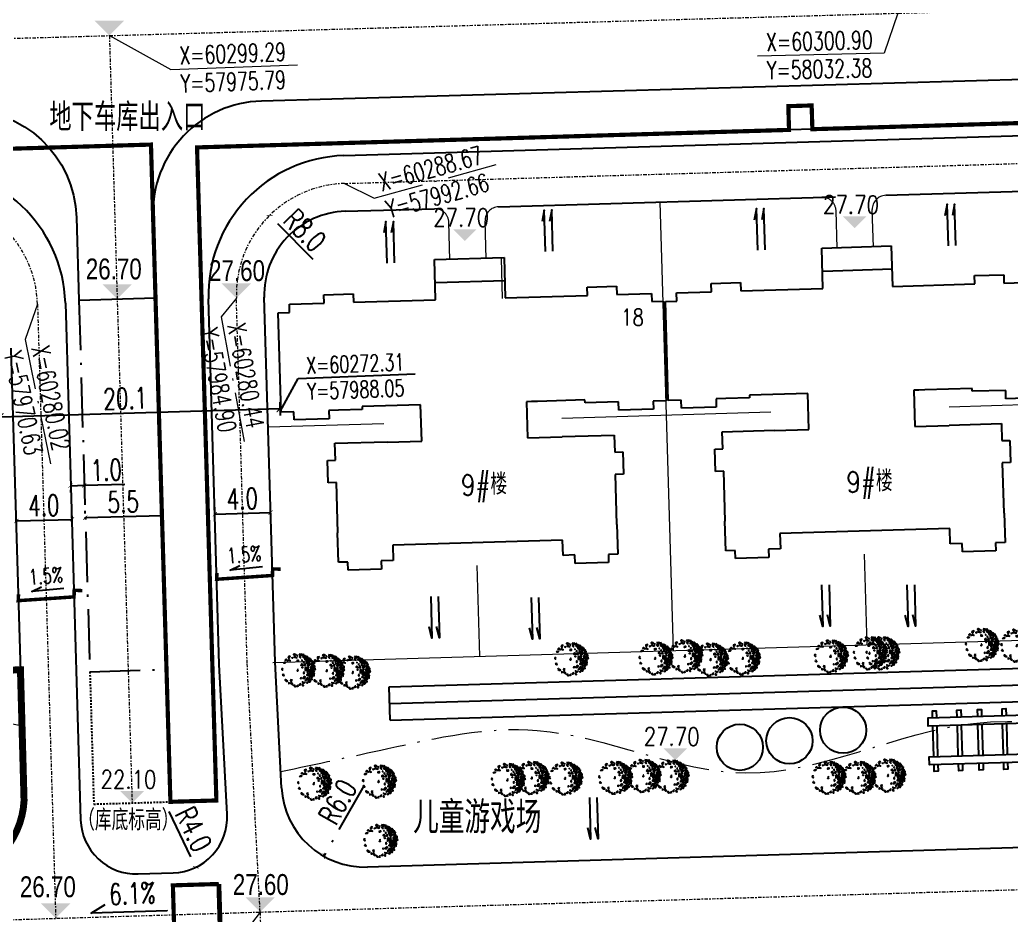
# Model space of a CAD drawing. Header units: inches. Extents: x 393 to 1582, y 246 to 1188.
# Drawn here: x 933.4 to 1004.5, y 445.4 to 509.6 of the extents above; entities that cross this region are included whole.
import ezdxf

# ---------------------------------------------------------------- set-up
doc = ezdxf.new("R2010")
doc.units = ezdxf.units.IN
doc.header["$MEASUREMENT"] = 0
for name, pattern in [('ACAD_ISO10W100', [18.5, 12, -3, 0.5, -3]), ('CENTERX2', [4, 2.5, -0.5, 0.5, -0.5]), ('DASH', [0.35, 0.25, -0.1]), ('DASHED2', [0.375, 0.25, -0.125]), ('DOTE', [2.42, 2, -0.2, 0.02, -0.2])]:
    doc.linetypes.add(name, pattern=pattern)
for name, color, linetype in [('buildcoor', 7, 'Continuous'), ('DIM', 4, 'Continuous'), ('drain', 4, 'Continuous'), ('ELEV', 1, 'Continuous'), ('FRAME', 7, 'Continuous'), ('GREEN', 64, 'Continuous'), ('parka', 30, 'DASH'), ('ROAD-TEXT', 4, 'Continuous'), ('roaddim', 2, 'Continuous'), ('roadradiu', 3, 'Continuous'), ('公共绿地', 3, 'Continuous'), ('外墙', 42, 'Continuous'), ('建筑层数', 7, 'Continuous'), ('绿化', 3, 'Continuous'), ('车库边线', 4, 'DOTE')]:
    doc.layers.add(name, color=color, linetype=linetype)
for name, color, linetype, lineweight in [('FENCE', 100, 'Continuous', 18), ('ROAD', 1, 'Continuous', 25), ('ROAD-CENTER', 7, 'CENTERX2', 18), ('ROAD-ZB', 4, 'Continuous', 15), ('walk', 2, 'Continuous', 18), ('围墙', 75, 'FENCELINE1', 15), ('建筑型号', 2, 'Continuous', 18), ('树', 84, 'Continuous', 15)]:
    doc.layers.add(name, color=color, linetype=linetype, lineweight=lineweight)
doc.styles.add('_HZTXT', font='txt.shx', dxfattribs={"width": 0.8, "bigfont": 'hztxt.shx'})
doc.styles.add('DIM_FONT', font='SIMPLEX.shx', dxfattribs={"width": 0.8})
doc.styles.add('FLS', font='', dxfattribs={"width": 0.8})
doc.styles.add('HZ', font='simplex.shx', dxfattribs={"width": 0.7, "bigfont": 'hztxt.shx'})
doc.styles.add('RO', font='romans.shx', dxfattribs={"width": 0.8})
doc.styles.get('FLS').set_extended_font_data('创艺繁隶书')
doc.linetypes.add('FENCELINE1', pattern='A,0.25,-0.1,[133,ltypeshp.shx,S=0.1,R=0,X=-0.1,Y=0],-0.1,1', length=1.45)
doc.dimstyles.new('NORMAL', dxfattribs={"dimtxt": 1.5, "dimasz": 0.3, "dimexe": 0.5, "dimexo": 0.3, "dimgap": 0.3, "dimtad": 1, "dimdec": 1, "dimzin": 1, "dimdsep": 46, "dimtxsty": 'HZ', "dimblk": 'ARCHTICK', "dimcen": 0, "dimclrt": 256, "dimadec": 0, "dimazin": 0, "dimtfac": 1, "dimtdec": 1, "dimtofl": 0, "dimtmove": 0, "dimatfit": 3, "dimldrblk": 'ARCHTICK', "dimfxl": 1, "dimtolj": 2, "dimtzin": 0, "dimarcsym": 0})

# ---------------------------------------------------------------- blocks, each defined once
blk = doc.blocks.new('_ARCHTICK')
at = {"color": 0, "linetype": 'ByBlock', "const_width": 0.15}
blk.add_lwpolyline([(-0.5, -0.5), (0.5, 0.5)], dxfattribs=at)
blk = doc.blocks.new('*D144')
at = {"layer": 'DEFPOINTS', "color": 0, "ltscale": 0.3, "transparency": 16777216}
for p in [(882.255, 640.128), (1132.977, 454.434)]:
    blk.add_point(p, dxfattribs=at)
at = {"layer": 'roadradiu', "color": 0, "lineweight": -2, "ltscale": 0.3, "transparency": 16777216}
blk.add_line((887.277, 636.409), (882.255, 640.128), dxfattribs=at)
at = {"layer": 'roadradiu', "color": 0, "lineweight": -2, "ltscale": 0.3, "transparency": 16777216, "xscale": 0.3, "yscale": 0.3, "zscale": 0.3, "rotation": 143.4749139216822}
blk.add_blockref('_ARCHTICK', (882.255, 640.128), dxfattribs=at)
at = {"layer": 'roadradiu', "ltscale": 0.3, "transparency": 16777216, "insert": (885.632, 638.934), "char_height": 1.5, "attachment_point": 5, "rotation": 323.47491, "style": 'HZ'}
blk.add_mtext('\\A2;R312.0', dxfattribs=at)
blk = doc.blocks.new('*D145')
at = {"layer": 'DEFPOINTS', "color": 0, "ltscale": 0.3, "transparency": 16777216}
for p in [(870.6, 623.26), (1132.977, 454.434)]:
    blk.add_point(p, dxfattribs=at)
at = {"layer": 'roadradiu', "color": 0, "lineweight": -2, "ltscale": 0.3, "transparency": 16777216}
blk.add_line((881.438, 616.286), (870.6, 623.26), dxfattribs=at)
at = {"layer": 'roadradiu', "color": 0, "lineweight": -2, "ltscale": 0.3, "transparency": 16777216, "xscale": 0.3, "yscale": 0.3, "zscale": 0.3, "rotation": 147.2408788936933}
blk.add_blockref('_ARCHTICK', (870.6, 623.26), dxfattribs=at)
at = {"layer": 'roadradiu', "ltscale": 0.3, "transparency": 16777216, "insert": (879.631, 618.697), "char_height": 1.5, "attachment_point": 5, "rotation": 327.24088, "style": 'HZ'}
blk.add_mtext('\\A2;R312.0', dxfattribs=at)
blk = doc.blocks.new('*D146')
at = {"layer": 'DEFPOINTS', "color": 0, "ltscale": 0.3, "transparency": 16777216}
for p in [(856.622, 599.25), (1132.977, 454.434)]:
    blk.add_point(p, dxfattribs=at)
at = {"layer": 'roadradiu', "color": 0, "lineweight": -2, "ltscale": 0.3, "transparency": 16777216}
blk.add_line((869.236, 592.64), (856.622, 599.25), dxfattribs=at)
at = {"layer": 'roadradiu', "color": 0, "lineweight": -2, "ltscale": 0.3, "transparency": 16777216, "xscale": 0.3, "yscale": 0.3, "zscale": 0.3, "rotation": 152.3444580404491}
blk.add_blockref('_ARCHTICK', (856.622, 599.25), dxfattribs=at)
at = {"layer": 'roadradiu', "ltscale": 0.3, "transparency": 16777216, "insert": (867.222, 594.881), "char_height": 1.5, "attachment_point": 5, "rotation": 332.34446, "style": 'HZ'}
blk.add_mtext('\\A2;R312.0', dxfattribs=at)
blk = doc.blocks.new('*D149')
at = {"layer": 'DEFPOINTS', "color": 0, "ltscale": 0.3, "transparency": 16777216}
for p in [(834.892, 546.571), (1132.977, 454.434)]:
    blk.add_point(p, dxfattribs=at)
at = {"layer": 'roadradiu', "color": 0, "lineweight": -2, "ltscale": 0.3, "transparency": 16777216}
blk.add_line((847.565, 542.654), (834.892, 546.571), dxfattribs=at)
at = {"layer": 'roadradiu', "color": 0, "lineweight": -2, "ltscale": 0.3, "transparency": 16777216, "xscale": 0.3, "yscale": 0.3, "zscale": 0.3, "rotation": 162.8237761284337}
blk.add_blockref('_ARCHTICK', (834.892, 546.571), dxfattribs=at)
at = {"layer": 'roadradiu', "ltscale": 0.3, "transparency": 16777216, "insert": (845.176, 544.491), "char_height": 1.5, "attachment_point": 5, "rotation": 342.82378, "style": 'HZ'}
blk.add_mtext('\\A2;R312.0', dxfattribs=at)
blk = doc.blocks.new('*D161')
at = {"layer": 'DEFPOINTS', "color": 0, "ltscale": 0.3, "transparency": 16777216}
for p in [(937.134, 473.776), (937.154, 473.114, 0.373), (933.155, 472.996, 0.373)]:
    blk.add_point(p, dxfattribs=at)
at = {"layer": 'roaddim', "color": 0, "lineweight": -2, "ltscale": 0.3, "transparency": 16777216}
for p, q in [((933.147, 473.296), (933.121, 474.158)), ((937.145, 473.414), (937.119, 474.276)), ((933.136, 473.658), (937.134, 473.776))]:
    blk.add_line(p, q, dxfattribs=at)
at = {"layer": 'roaddim', "color": 0, "lineweight": -2, "ltscale": 0.3, "transparency": 16777216, "xscale": 0.3, "yscale": 0.3, "zscale": 0.3}
for p, rotation in [((933.136, 473.658), 181.6949155496696), ((937.134, 473.776), 1.69491554966957)]:
    blk.add_blockref('_ARCHTICK', p, dxfattribs=dict(at, rotation=rotation))
at = {"layer": 'roaddim', "ltscale": 0.3, "transparency": 16777216, "insert": (935.104, 474.767), "char_height": 1.5, "attachment_point": 5, "rotation": 1.69492, "style": 'HZ'}
blk.add_mtext('\\A2;4.0', dxfattribs=at)
blk = doc.blocks.new('*D162')
at = {"layer": 'DEFPOINTS', "color": 0, "ltscale": 0.3, "transparency": 16777216}
for p in [(937.016, 476.193), (938.016, 476.222), (938.016, 476.222)]:
    blk.add_point(p, dxfattribs=at)
at = {"layer": 'roaddim', "color": 0, "lineweight": -2, "ltscale": 0.3, "transparency": 16777216}
for p, q in [((937.016, 476.193), (938.016, 476.222)), ((938.016, 476.222), (940.914, 476.308)), ((937.025, 475.893), (937.031, 475.693)), ((938.025, 475.922), (938.031, 475.723))]:
    blk.add_line(p, q, dxfattribs=at)
at = {"layer": 'roaddim', "color": 0, "lineweight": -2, "ltscale": 0.3, "transparency": 16777216, "xscale": 0.3, "yscale": 0.3, "zscale": 0.3}
for p, rotation in [((937.016, 476.193), 181.6949155496509), ((938.016, 476.222), 1.694915549650958)]:
    blk.add_blockref('_ARCHTICK', p, dxfattribs=dict(at, rotation=rotation))
at = {"layer": 'roaddim', "ltscale": 0.3, "transparency": 16777216, "insert": (939.584, 477.319), "char_height": 1.5, "attachment_point": 5, "rotation": 1.69492, "style": 'HZ'}
blk.add_mtext('\\A2;1.0', dxfattribs=at)
blk = doc.blocks.new('*D163')
at = {"layer": 'DEFPOINTS', "color": 0, "ltscale": 0.3, "transparency": 16777216}
for p in [(938.085, 473.898), (943.582, 474.061), (943.582, 474.061)]:
    blk.add_point(p, dxfattribs=at)
at = {"layer": 'roaddim', "color": 0, "lineweight": -2, "ltscale": 0.3, "transparency": 16777216}
for p, q in [((943.573, 474.361), (943.567, 474.561)), ((938.076, 474.198), (938.07, 474.398)), ((938.085, 473.898), (943.582, 474.061))]:
    blk.add_line(p, q, dxfattribs=at)
at = {"layer": 'roaddim', "color": 0, "lineweight": -2, "ltscale": 0.3, "transparency": 16777216, "xscale": 0.3, "yscale": 0.3, "zscale": 0.3}
for p, rotation in [((938.085, 473.898), 181.6949155496275), ((943.582, 474.061), 1.694915549627485)]:
    blk.add_blockref('_ARCHTICK', p, dxfattribs=dict(at, rotation=rotation))
at = {"layer": 'roaddim', "ltscale": 0.3, "transparency": 16777216, "insert": (940.802, 475.029), "char_height": 1.5, "attachment_point": 5, "rotation": 1.69492, "style": 'HZ'}
blk.add_mtext('\\A2;5.5', dxfattribs=at)
blk = doc.blocks.new('*D164')
at = {"layer": 'DEFPOINTS', "color": 0, "ltscale": 0.3, "transparency": 16777216}
for p in [(947.381, 474.143, -0.001), (951.38, 474.261, -0.001), (951.38, 474.261)]:
    blk.add_point(p, dxfattribs=at)
at = {"layer": 'roaddim', "color": 0, "lineweight": -2, "ltscale": 0.3, "transparency": 16777216}
for p, q in [((947.372, 474.443), (947.367, 474.643)), ((951.371, 474.561), (951.365, 474.761)), ((947.381, 474.143), (951.38, 474.261))]:
    blk.add_line(p, q, dxfattribs=at)
at = {"layer": 'roaddim', "color": 0, "lineweight": -2, "ltscale": 0.3, "transparency": 16777216, "xscale": 0.3, "yscale": 0.3, "zscale": 0.3}
for p, rotation in [((947.381, 474.143), 181.6949155496634), ((951.38, 474.261), 1.694915549663401)]:
    blk.add_blockref('_ARCHTICK', p, dxfattribs=dict(at, rotation=rotation))
at = {"layer": 'roaddim', "ltscale": 0.3, "transparency": 16777216, "insert": (949.349, 475.252), "char_height": 1.5, "attachment_point": 5, "rotation": 1.69492, "style": 'HZ'}
blk.add_mtext('\\A2;4.0', dxfattribs=at)
blk = doc.blocks.new('psss')
at = {"layer": 'drain', "ltscale": 3}
for points in [[(-2.979, 0.527), (0.007, 0.531), (-0.808, 0.714)], [(-2.967, -0.004), (0, 0), (-0.815, 0.183)]]:
    blk.add_lwpolyline(points, dxfattribs=at)
blk = doc.blocks.new('GPPMTR01')
at = {"color": 0, "linetype": 'ByBlock'}
for points in [[(-0.412, 0.305), (-0.364, 0.304), (-0.367, 0.328), (-0.343, 0.337), (-0.374, 0.364), (-0.382, 0.335)], [(-0.354, 0.404), (-0.335, 0.371), (-0.312, 0.378), (-0.293, 0.408)], [(-0.304, 0.31), (-0.343, 0.272), (-0.298, 0.279)], [(-0.298, 0.355), (-0.259, 0.362), (-0.24, 0.402), (-0.263, 0.4), (-0.275, 0.378)], [(-0.263, 0.454), (-0.27, 0.431), (-0.248, 0.431), (-0.243, 0.447)], [(-0.215, 0.443), (-0.218, 0.456), (-0.242, 0.475), (-0.199, 0.486), (-0.199, 0.449)], [(-0.166, 0.433), (-0.207, 0.386), (-0.18, 0.371), (-0.137, 0.387), (-0.147, 0.409), (-0.165, 0.407)], [(-0.173, 0.469), (-0.151, 0.518), (-0.12, 0.516), (-0.128, 0.487), (-0.144, 0.498), (-0.151, 0.48), (-0.145, 0.47)], [(-0.123, 0.314), (-0.144, 0.295), (-0.135, 0.287), (-0.115, 0.295)], [(-0.127, 0.461), (-0.133, 0.429), (-0.111, 0.428), (-0.096, 0.459)], [(-0.106, 0.53), (-0.073, 0.496), (-0.058, 0.515), (-0.035, 0.504), (-0.038, 0.545), (-0.064, 0.53)], [(-0.079, 0.401), (-0.097, 0.371), (-0.064, 0.359), (-0.049, 0.371)], [(-0.032, 0.317), (-0.058, 0.295), (-0.043, 0.264), (-0.023, 0.291)], [(-0.038, 0.477), (-0.055, 0.454), (-0.043, 0.424), (-0.032, 0.439)], [(0.007, 0.443), (-0.026, 0.412), (-0.02, 0.382), (0.016, 0.352), (0.045, 0.367), (0.01, 0.386), (0.034, 0.42)], [(0.005, 0.559), (-0.005, 0.523), (0.016, 0.511), (0.051, 0.519)], [(0.01, 0.485), (0.042, 0.462), (0.084, 0.477), (0.066, 0.492), (0.042, 0.485)], [(0.084, 0.371), (0.072, 0.344), (0.081, 0.321), (0.084, 0.344)], [(0.105, 0.53), (0.084, 0.519), (0.099, 0.504), (0.114, 0.511)], [(0.158, 0.447), (0.096, 0.443), (0.105, 0.412), (0.146, 0.393), (0.155, 0.416), (0.14, 0.428)], [(0.128, 0.336), (0.137, 0.287), (0.114, 0.272), (0.146, 0.26), (0.158, 0.302)], [(0.131, 0.488), (0.137, 0.5), (0.134, 0.53), (0.173, 0.507), (0.146, 0.481)], [(0.179, 0.477), (0.229, 0.496), (0.25, 0.473), (0.223, 0.458), (0.22, 0.477), (0.202, 0.469), (0.199, 0.458)], [(0.205, 0.439), (0.179, 0.42), (0.194, 0.405), (0.226, 0.416)], [(0.199, 0.291), (0.179, 0.352), (0.211, 0.31)], [(0.214, 0.359), (0.274, 0.374), (0.291, 0.409), (0.282, 0.336), (0.247, 0.333)], [(0.268, 0.45), (0.253, 0.435), (0.241, 0.409), (0.274, 0.428)], [(0.25, 0.325), (0.241, 0.298), (0.312, 0.302), (0.282, 0.329)], [(0.315, 0.416), (0.306, 0.401), (0.318, 0.39), (0.348, 0.393)], [(0.321, 0.363), (0.306, 0.34), (0.327, 0.325), (0.356, 0.325), (0.327, 0.336)], [(0.351, 0.382), (0.348, 0.371), (0.368, 0.355), (0.392, 0.359)], [(-0.482, 0.014), (-0.506, 0.025), (-0.514, -0.024), (-0.506, -0.036), (-0.464, -0.036), (-0.47, -0.024), (-0.494, -0.017)], [(-0.482, 0.196), (-0.461, 0.207), (-0.432, 0.177), (-0.452, 0.154), (-0.494, 0.15), (-0.5, 0.177)], [(-0.446, 0.071), (-0.432, 0.055), (-0.414, 0.067)], [(-0.417, 0.109), (-0.411, 0.15), (-0.357, 0.188), (-0.369, 0.162)], [(-0.393, 0.241), (-0.408, 0.23), (-0.396, 0.226)], [(-0.283, 0.139), (-0.269, 0.181), (-0.239, 0.166), (-0.248, 0.139), (-0.263, 0.15)], [(-0.215, 0.295), (-0.215, 0.276), (-0.206, 0.283)], [(-0.064, 0.207), (-0.085, 0.184), (-0.115, 0.203), (-0.115, 0.219), (-0.085, 0.207), (-0.052, 0.226)], [(-0.02, 0.033), (-0.035, 0.025), (-0.026, 0.017), (-0.014, 0.021)], [(-0.02, 0.188), (-0.008, 0.192), (0.001, 0.177), (-0.02, 0.169)], [(0.045, 0.295), (0.042, 0.249), (0.105, 0.211), (0.119, 0.219), (0.069, 0.245), (0.096, 0.283)], [(0.152, 0.162), (0.137, 0.139), (0.158, 0.12), (0.176, 0.128), (0.161, 0.143)], [(0.179, 0.272), (0.167, 0.245), (0.185, 0.238), (0.199, 0.253)], [(0.253, 0.268), (0.241, 0.226), (0.259, 0.177), (0.274, 0.203), (0.253, 0.219)], [(0.25, 0.086), (0.271, 0.063), (0.274, 0.021), (0.303, 0.052), (0.285, 0.109)], [(0.303, 0.268), (0.309, 0.219), (0.336, 0.215), (0.351, 0.234)], [(0.348, 0.173), (0.377, 0.128), (0.356, 0.097), (0.354, 0.128)], [(0.386, 0.257), (0.368, 0.272), (0.365, 0.287), (0.377, 0.298), (0.401, 0.283)], [(0.401, 0.207), (0.383, 0.219), (0.365, 0.211), (0.368, 0.196), (0.392, 0.192)], [(0.401, 0.078), (0.398, 0.063), (0.374, 0.067), (0.377, 0.09)], [(0.428, 0.025), (0.431, -0.021), (0.377, -0.043), (0.41, -0.013)], [(0.431, 0.26), (0.419, 0.245), (0.436, 0.23), (0.466, 0.249)], [(0.422, 0.166), (0.419, 0.135), (0.439, 0.12), (0.451, 0.139)], [(0.442, 0.203), (0.451, 0.169), (0.487, 0.139), (0.472, 0.181)], [(0.451, 0.074), (0.469, 0.052), (0.484, 0.063), (0.472, 0.093)], [(-0.467, -0.131), (-0.464, -0.157), (-0.482, -0.154), (-0.485, -0.127)], [(-0.437, -0.131), (-0.429, -0.066), (-0.381, -0.04), (-0.408, -0.078)], [(-0.42, -0.26), (-0.432, -0.218), (-0.411, -0.188), (-0.402, -0.214), (-0.411, -0.229)], [(0.17, -0.286), (0.137, -0.317), (0.149, -0.336), (0.176, -0.321)], [(0.256, -0.013), (0.241, -0.028), (0.253, -0.04)], [(0.327, -0.305), (0.333, -0.328), (0.389, -0.313)], [(0.407, -0.119), (0.389, -0.138), (0.398, -0.176), (0.419, -0.154)], [(0.416, -0.218), (0.389, -0.233), (0.392, -0.271), (0.407, -0.248)], [(0.436, -0.066), (0.442, -0.097), (0.466, -0.097), (0.481, -0.074), (0.46, -0.078)], [(-0.266, -0.366), (-0.304, -0.374), (-0.283, -0.4), (-0.251, -0.393)], [(-0.115, -0.473), (-0.138, -0.438), (-0.106, -0.438), (-0.085, -0.446)], [(0.072, -0.48), (0.042, -0.461), (0.06, -0.45), (0.066, -0.454), (0.096, -0.454), (0.096, -0.438), (0.125, -0.442), (0.114, -0.461)], [(0.188, -0.431), (0.211, -0.423), (0.188, -0.408)], [(0.205, -0.332), (0.199, -0.343), (0.235, -0.378), (0.294, -0.359), (0.274, -0.34), (0.235, -0.351)]]:
    blk.add_lwpolyline(points, close=True, dxfattribs=at)
blk.add_circle((0, 0), 0.01, dxfattribs=at)
blk = doc.blocks.new('A$C4417064F')
at = {"layer": 'GREEN', "xscale": 4.647578996463836, "yscale": 4.647578996463836, "zscale": 4.647578996463836, "rotation": 300.5404110418328}
blk.add_blockref('GPPMTR01', (0.8, 3.07), dxfattribs=at)
blk = doc.blocks.new('A$C669619B1')
at = {"layer": '绿化'}
for points in [[(0.65, 7.71), (0.65, 8.7), (1.2, 8.7), (1.2, 7.71)], [(4.17, 7.71), (4.17, 8.7), (4.73, 8.7), (4.73, 7.71)], [(7.13, 7.71), (7.13, 8.7), (7.69, 8.7), (7.69, 7.71)], [(10.66, 7.71), (10.66, 8.7), (11.21, 8.7), (11.21, 7.71)], [(13.62, 7.71), (13.62, 8.7), (14.18, 8.7), (14.18, 7.71)], [(17.14, 7.71), (17.14, 8.7), (17.7, 8.7), (17.7, 7.71)], [(20.66, 7.71), (20.66, 8.7), (21.22, 8.7), (21.22, 7.71)], [(0.65, 2.13), (0.65, 6.53)], [(1.2, 6.53), (1.2, 2.13)], [(4.17, 2.13), (4.17, 6.53)], [(4.73, 6.53), (4.73, 2.13)], [(7.13, 2.13), (7.13, 6.53)], [(7.69, 6.53), (7.69, 2.13)], [(10.66, 2.13), (10.66, 6.53)], [(11.21, 6.53), (11.21, 2.13)], [(13.62, 2.13), (13.62, 6.53)], [(14.18, 6.53), (14.18, 2.13)], [(17.14, 2.13), (17.14, 6.53)], [(17.7, 6.53), (17.7, 2.13)], [(20.66, 2.13), (20.66, 6.53)], [(21.22, 6.53), (21.22, 2.13)], [(1.2, 0.95), (1.2, 0), (0.65, 0), (0.65, 0.95)], [(4.73, 0.95), (4.73, 0), (4.17, 0), (4.17, 0.95)], [(7.69, 0.95), (7.69, 0), (7.13, 0), (7.13, 0.95)], [(11.21, 0.95), (11.21, 0), (10.66, 0), (10.66, 0.95)], [(14.18, 0.95), (14.18, 0), (13.62, 0), (13.62, 0.95)], [(17.7, 0.95), (17.7, 0), (17.14, 0), (17.14, 0.95)], [(21.22, 0.95), (21.22, 0), (20.66, 0), (20.66, 0.95)]]:
    blk.add_lwpolyline(points, dxfattribs=at)
for points in [[(22.07, 6.53), (0, 6.53), (0, 7.71), (22.07, 7.71)], [(22.07, 0.95), (0, 0.95), (0, 2.13), (22.07, 2.13)]]:
    blk.add_lwpolyline(points, close=True, dxfattribs=at)
blk = doc.blocks.new('*D372')
at = {"layer": 'DEFPOINTS', "color": 0, "linetype": 'ACAD_ISO10W100', "ltscale": 0.3, "transparency": 16777216}
for p in [(951.315, 495.598), (956.92, 489.89)]:
    blk.add_point(p, dxfattribs=at)
at = {"layer": 'roadradiu', "color": 0, "linetype": 'ACAD_ISO10W100', "lineweight": -2, "ltscale": 0.3, "transparency": 16777216}
blk.add_line((954.433, 492.423), (951.315, 495.598), dxfattribs=at)
at = {"layer": 'roadradiu', "color": 0, "linetype": 'ACAD_ISO10W100', "lineweight": -2, "ltscale": 0.3, "transparency": 16777216, "xscale": 0.3, "yscale": 0.3, "zscale": 0.3, "rotation": 134.4774783402056}
blk.add_blockref('_ARCHTICK', (951.315, 495.598), dxfattribs=at)
at = {"layer": 'roadradiu', "linetype": 'ACAD_ISO10W100', "ltscale": 0.3, "transparency": 16777216, "insert": (953.833, 494.532), "char_height": 1.5, "attachment_point": 5, "rotation": 314.47748, "style": 'HZ'}
blk.add_mtext('\\A2;R8.0', dxfattribs=at)
blk = doc.blocks.new('*D374')
at = {"layer": 'DEFPOINTS', "color": 0, "linetype": 'ACAD_ISO10W100', "ltscale": 0.3, "transparency": 16777216}
for p in [(944.265, 452.393), (946.013, 448.795)]:
    blk.add_point(p, dxfattribs=at)
at = {"layer": 'roadradiu', "color": 0, "linetype": 'ACAD_ISO10W100', "lineweight": -2, "ltscale": 0.3, "transparency": 16777216}
blk.add_line((944.069, 452.798), (946.013, 448.795), dxfattribs=at)
at = {"layer": 'roadradiu', "color": 0, "linetype": 'ACAD_ISO10W100', "lineweight": -2, "ltscale": 0.3, "transparency": 16777216, "xscale": 0.3, "yscale": 0.3, "zscale": 0.3, "rotation": 295.8993679516091}
blk.add_blockref('_ARCHTICK', (946.013, 448.795), dxfattribs=at)
at = {"layer": 'roadradiu', "linetype": 'ACAD_ISO10W100', "ltscale": 0.3, "transparency": 16777216, "insert": (945.854, 451.525), "char_height": 1.5, "attachment_point": 5, "rotation": 295.89937, "style": 'HZ'}
blk.add_mtext('\\A2;R4.0', dxfattribs=at)
blk = doc.blocks.new('*D376')
at = {"layer": 'DEFPOINTS', "color": 0, "linetype": 'ACAD_ISO10W100', "ltscale": 0.3, "transparency": 16777216}
for p in [(958.158, 454.812), (955.195, 449.595)]:
    blk.add_point(p, dxfattribs=at)
at = {"layer": 'roadradiu', "color": 0, "linetype": 'ACAD_ISO10W100', "lineweight": -2, "ltscale": 0.3, "transparency": 16777216}
blk.add_line((958.065, 454.648), (955.195, 449.595), dxfattribs=at)
at = {"layer": 'roadradiu', "color": 0, "linetype": 'ACAD_ISO10W100', "lineweight": -2, "ltscale": 0.3, "transparency": 16777216, "xscale": 0.3, "yscale": 0.3, "zscale": 0.3, "rotation": 240.4064407892487}
blk.add_blockref('_ARCHTICK', (955.195, 449.595), dxfattribs=at)
at = {"layer": 'roadradiu', "linetype": 'ACAD_ISO10W100', "ltscale": 0.3, "transparency": 16777216, "insert": (956.202, 453.493), "char_height": 1.5, "attachment_point": 5, "rotation": 60.40644, "style": 'HZ'}
blk.add_mtext('\\A2;R6.0', dxfattribs=at)
blk = doc.blocks.new('A$C72E4118A')
at = {"layer": 'ROAD-TEXT', "const_width": 0.25}
blk.add_lwpolyline([(4.677, 1.103), (4.102, 1.097), (4.114, 0.623), (0.128, 0.141), (0.125, 0.601)], dxfattribs=at)
at = {"layer": 'ROAD-TEXT'}
blk.add_lwpolyline([(3.357, 1.194), (1.058, 0.84), (1.748, 1.227)], dxfattribs=at)
at = {"layer": 'ROAD-TEXT', "style": 'RO', "width": 0.7}
blk.add_text('1.5%', height=1.1, rotation=7.662, dxfattribs=at).set_placement((0.872, 1.311))
blk = doc.blocks.new('*D392')
at = {"layer": 'DEFPOINTS', "color": 0, "ltscale": 0.3, "transparency": 16777216}
for p in [(810.532, 469.948), (995.427, 393.7)]:
    blk.add_point(p, dxfattribs=at)
at = {"layer": 'roadradiu', "color": 0, "lineweight": -2, "ltscale": 0.3, "transparency": 16777216}
blk.add_line((816.495, 467.489), (810.532, 469.948), dxfattribs=at)
at = {"layer": 'roadradiu', "color": 0, "lineweight": -2, "ltscale": 0.3, "transparency": 16777216, "xscale": 0.3, "yscale": 0.3, "zscale": 0.3, "rotation": 157.5893811647659}
blk.add_blockref('_ARCHTICK', (810.532, 469.948), dxfattribs=at)
at = {"layer": 'roadradiu', "ltscale": 0.3, "transparency": 16777216, "insert": (814.191, 469.575), "char_height": 1.5, "attachment_point": 5, "rotation": 337.58938, "style": 'HZ'}
blk.add_mtext('\\A2;R200.0', dxfattribs=at)
blk = doc.blocks.new('*D461')
at = {"layer": 'DEFPOINTS', "color": 0, "ltscale": 0.3, "transparency": 16777216}
for p in [(952.037, 482.488), (931.945, 481.894), (952.059, 481.73)]:
    blk.add_point(p, dxfattribs=at)
at = {"layer": 'DIM', "color": 0, "lineweight": -2, "ltscale": 0.3, "transparency": 16777216}
for p, q in [((931.968, 481.136), (952.059, 481.73)), ((952.046, 482.188), (952.074, 481.231)), ((931.954, 481.594), (931.983, 480.636))]:
    blk.add_line(p, q, dxfattribs=at)
at = {"layer": 'DIM', "color": 0, "lineweight": -2, "ltscale": 0.3, "transparency": 16777216, "xscale": 0.5, "yscale": 0.5, "zscale": 0.5}
for p, rotation in [((952.059, 481.73), 1.694915760716485), ((931.968, 481.136), 181.6949157607165)]:
    blk.add_blockref('_ARCHTICK', p, dxfattribs=dict(at, rotation=rotation))
at = {"layer": 'DIM', "ltscale": 0.3, "transparency": 16777216, "insert": (940.949, 482.452), "char_height": 1.5, "attachment_point": 5, "rotation": 1.69492, "style": 'HZ'}
blk.add_mtext('\\A2;20.1', dxfattribs=at)

msp = doc.modelspace()

# ---------------------------------------------------------------- linework, layer by layer
at = {"layer": 'buildcoor', "color": 0, "ltscale": 0.3}
for points in [[(952.065, 481.519), (953.369, 483.891)], [(953.369, 483.891), (961.763, 484.21)]]:
    msp.add_lwpolyline(points, dxfattribs=at)
at = {"layer": 'ELEV', "color": 0}
for points in [[(938.751, 509.563, 0.001), (940.872, 509.563, 0.001), (939.812, 508.502, 0.001)], [(938.751, 509.563, 0.001), (940.872, 509.563, 0.001), (939.812, 508.502, 0.001)], [(992.44, 495.527), (994.137, 495.527), (993.288, 494.678)], [(964.47, 494.601), (966.167, 494.601), (965.318, 493.752)], [(939.313, 490.657, 0.001), (941.434, 490.657, 0.001), (940.374, 489.596, 0.001)], [(947.863, 490.714), (949.984, 490.714), (948.923, 489.654)], [(979.573, 457.342), (981.27, 457.342), (980.421, 456.493)], [(940.594, 454.266, 0.001), (942.291, 454.266, 0.001), (941.442, 453.417, 0.001)], [(934.896, 446.212), (937.018, 446.212), (935.957, 445.151)], [(949.567, 446.646), (951.688, 446.646), (950.627, 445.585)]]:
    msp.add_solid(points, dxfattribs=at)
at = {"layer": 'FENCE', "color": 0}
msp.add_line((994.186, 464.771), (993.994, 471.279), dxfattribs=at)
at = {"layer": 'parka', "color": 0, "linetype": 'ACAD_ISO10W100', "ltscale": 0.3, "elevation": 0.937}
msp.add_lwpolyline([(988.583, 501.732), (988.533, 503.436), (990.207, 503.486), (990.338, 501.784)], close=True, dxfattribs=at)
at = {"layer": 'ROAD', "color": 0, "ltscale": 0.3}
for p, q in [((1088.061, 507.694), (950.716, 503.803)), ((956.624, 499.886), (1085.009, 503.685)), ((995.525, 497.035), (1018.715, 497.721)), ((956.742, 495.888), (963.14, 496.077)), ((942.946, 495.569), (943.103, 490.247)), ((947.7, 463.362), (946.924, 489.594)), ((951.697, 463.525), (950.922, 489.713)), ((932.654, 489.172), (933.692, 454.062)), ((936.652, 489.29), (937.749, 452.197)), ((948.26, 452.601), (947.7, 463.362)), ((952.167, 454.5), (951.697, 463.525)), ((1086.52, 452.608), (958.336, 448.815)), ((941.871, 448.318), (944.388, 448.395))]:
    msp.add_line(p, q, dxfattribs=at)
at = {"layer": 'ROAD', "color": 0, "linetype": 'ACAD_ISO10W100', "ltscale": 0.3}
for p, q in [((943.12, 489.678), (943.91, 462.994)), ((938.412, 462.832, 0.001), (943.91, 462.994, 0.001))]:
    msp.add_line(p, q, dxfattribs=at)
at = {"layer": 'ROAD', "color": 0, "linetype": 'DASHED2', "ltscale": 0.5}
for p, q in [((943.91, 462.994), (944.191, 453.498)), ((938.693, 453.336, 0.937), (944.191, 453.498, 0.937))]:
    msp.add_line(p, q, dxfattribs=at)
at = {"layer": 'ROAD', "color": 0, "ltscale": 0.3}
msp.add_lwpolyline([(832.67, 500.459), (929.224, 503.194, -0.413844), (937.447, 495.434), (937.622, 489.515)], format="xyb", dxfattribs=at)
msp.add_lwpolyline([(967.738, 496.213), (991.927, 496.929)], dxfattribs=at)
at = {"layer": 'ROAD', "color": 0, "ltscale": 0.3, "elevation": 0.001}
msp.add_lwpolyline([(937.622, 489.515), (943.12, 489.678)], dxfattribs=at)
at = {"layer": 'ROAD', "color": 0, "linetype": 'ACAD_ISO10W100', "ltscale": 0.3}
msp.add_lwpolyline([(937.622, 489.515), (938.412, 462.832)], dxfattribs=at)
at = {"layer": 'ROAD', "color": 0, "linetype": 'DASHED2', "ltscale": 0.5}
msp.add_lwpolyline([(938.412, 462.832), (938.693, 453.336)], dxfattribs=at)
at = {"layer": 'ROAD', "color": 0, "ltscale": 0.3}
for centre, radius, start, end in [((950.942, 495.806), 8, 91.62266, 181.69492), ((956.92, 489.89), 10, 91.69492, 181.69492), ((926.656, 488.995), 10, 1.69492, 91.69492), ((956.92, 489.89), 6, 91.69492, 181.69492), ((927.695, 453.885), 6, 271.76001, 1.69492), ((958.158, 454.812), 6, 182.97664, 271.69492), ((944.265, 452.393), 4, 271.76001, 2.97664), ((941.748, 452.316), 4, 181.69492, 271.76001)]:
    msp.add_arc(centre, radius, start, end, dxfattribs=at)
at = {"layer": 'ROAD-CENTER', "color": 5, "ltscale": 0.1}
for p, q in [((939.812, 508.502, 0.001), (1138.295, 514.135)), ((823.777, 505.209), (939.812, 508.502, 0.001)), ((939.812, 508.502, 0.001), (941.442, 453.417, 0.001)), ((956.683, 497.887), (1085.068, 501.686)), ((949.699, 463.444), (948.923, 489.654)), ((934.653, 489.231), (935.958, 445.135)), ((950.627, 445.585), (949.699, 463.444)), ((950.627, 445.585), (1116.455, 450.492)), ((810.693, 441.285), (950.627, 445.585)), ((950.627, 445.585), (951.869, 403.634))]:
    msp.add_line(p, q, dxfattribs=at)
msp.add_arc((956.92, 489.89), 8, 91.69492, 181.69492, dxfattribs=at)
at = {"layer": 'ROAD-CENTER', "color": 5, "ltscale": 0.1, "extrusion": (0.000253488, -0.008567, 0.999963)}
msp.add_arc((926.656, 488.978, -4.006), 8, 1.69498, 91.69498, dxfattribs=at)
at = {"layer": 'ROAD-TEXT', "color": 0}
msp.add_lwpolyline([(943.954, 445.681), (943.954, 445.681), (938.514, 445.505), (939.511, 446.135)], dxfattribs=at)
at = {"layer": 'ROAD-ZB', "color": 0, "ltscale": 0.3}
for points in [[(996.395, 510.108), (995.414, 507.243)], [(995.414, 507.243), (986.316, 507.034)]]:
    msp.add_lwpolyline(points, dxfattribs=at)
at = {"layer": 'ROAD-ZB', "color": 0, "ltscale": 0.3, "elevation": 0.001}
for points in [[(939.812, 508.502), (944.228, 506.069)], [(939.812, 508.502), (944.228, 506.069)], [(939.812, 508.502), (944.228, 506.069)], [(944.228, 506.069), (953.322, 506.41)], [(944.228, 506.069), (953.322, 506.41)], [(944.228, 506.069), (953.322, 506.41)]]:
    msp.add_lwpolyline(points, dxfattribs=at)
at = {"layer": 'ROAD-ZB', "color": 0, "linetype": 'ACAD_ISO10W100', "ltscale": 0.3}
for points in [[(958.805, 496.825), (967.578, 499.244)], [(956.683, 497.887), (958.805, 496.825)], [(948.923, 489.654), (947.831, 488.322)], [(934.653, 489.231), (933.759, 486.678)], [(947.831, 488.322), (949.492, 479.375)], [(933.759, 486.678), (935.594, 477.765)], [(950.627, 445.585), (949.03, 443.5)]]:
    msp.add_lwpolyline(points, dxfattribs=at)
at = {"layer": 'roaddim', "color": 0, "ltscale": 0.3}
for p, q in [((959.894, 461.756), (1007.705, 463.171)), ((959.965, 459.357), (959.894, 461.756)), ((959.929, 460.556), (1007.741, 461.971)), ((959.965, 459.357), (1007.776, 460.772))]:
    msp.add_line(p, q, dxfattribs=at)
for centre in [(992.464, 458.64), (985.057, 457.412), (988.609, 457.884)]:
    msp.add_circle(centre, 1.658, dxfattribs=at)
at = {"layer": 'walk', "color": 0, "linetype": 'ACAD_ISO10W100', "ltscale": 0.3}
for p, q in [((992.036, 493.231), (991.957, 495.929)), ((994.635, 493.308), (994.555, 496.006)), ((966.847, 492.486), (966.768, 495.184)), ((964.249, 492.409), (964.169, 495.107)), ((968.033, 489.619, -0.937), (967.947, 492.518, -0.937))]:
    msp.add_line(p, q, dxfattribs=at)
for centre, start, end in [((990.957, 495.9), 1.69491, 91.69492), ((995.555, 496.036), 91.69492, 181.69491), ((963.169, 495.077), 1.69491, 91.69492), ((967.767, 495.213), 91.69492, 181.69491)]:
    msp.add_arc(centre, 1, start, end, dxfattribs=at)
at = {"layer": '公共绿地', "color": 0, "linetype": 'FENCELINE1', "ltscale": 0.1, "const_width": 0.5}
msp.add_lwpolyline([(933.688, 453.584), (933.688, 453.584), (933.429, 462.974), (813.968, 459.439), (812.135, 454.139, 0.204514), (812.455, 449.6), (818.162, 444.516), (927.879, 447.888, 0.390737)], format="xyb", close=True, dxfattribs=at)
at = {"layer": '围墙', "color": 0, "ltscale": 0.2}
for p, q in [((980.285, 464.36), (979.332, 496.556)), ((1000.076, 481.863, -0.937), (1015.07, 482.307, -0.937)), ((972.288, 481.041, -0.937), (987.282, 481.485, -0.937)), ((951.197, 480.417), (959.494, 480.662, -0.937)), ((966.398, 463.949), (966.206, 470.456)), ((951.538, 463.509), (1092.077, 467.668))]:
    msp.add_line(p, q, dxfattribs=at)
at = {"layer": '外墙', "color": 2, "ltscale": 0.1}
for p, q in [((990.926, 493.25), (995.923, 493.398)), ((991.011, 490.352), (990.926, 493.25)), ((995.923, 493.398), (996.009, 490.499)), ((963.138, 492.428), (968.136, 492.576)), ((963.223, 489.529), (963.138, 492.428)), ((968.136, 492.576), (968.221, 489.677)), ((1001.889, 491.274), (1003.988, 491.336)), ((1001.907, 490.674), (1001.889, 491.274)), ((1003.988, 491.336), (1004.006, 490.736)), ((974.101, 490.451), (976.2, 490.514)), ((974.119, 489.852), (974.101, 490.451)), ((976.2, 490.514), (976.218, 489.914)), ((982.997, 490.715), (985.096, 490.777)), ((983.015, 490.115), (982.997, 490.715)), ((985.096, 490.777), (985.114, 490.177)), ((985.114, 490.177), (991.011, 490.352)), ((996.009, 490.499), (1001.907, 490.674)), ((1004.006, 490.736), (1006.505, 490.81)), ((955.209, 489.892), (957.308, 489.955)), ((955.227, 489.293), (955.209, 489.892)), ((957.308, 489.955), (957.326, 489.355)), ((957.326, 489.355), (963.223, 489.529)), ((968.221, 489.677), (974.119, 489.852)), ((976.218, 489.914), (978.717, 489.988)), ((978.717, 489.988), (978.734, 489.413)), ((980.516, 490.041), (983.015, 490.115)), ((980.534, 489.441), (980.516, 490.041)), ((952.728, 489.219), (955.227, 489.293)), ((952.746, 488.619), (952.728, 489.219)), ((978.734, 489.413), (979.558, 489.437)), ((979.558, 489.437), (979.77, 482.291)), ((979.709, 489.417), (980.534, 489.441)), ((979.92, 482.295), (979.709, 489.417)), ((951.921, 488.595), (952.746, 488.619)), ((952.132, 481.473), (951.921, 488.595)), ((997.891, 483.052), (997.53, 483.041)), ((998.33, 483.065), (997.891, 483.052)), ((1001.729, 483.165), (998.33, 483.065)), ((1001.734, 482.965), (1001.729, 483.165)), ((973.941, 482.343), (970.542, 482.243)), ((973.947, 482.143), (973.941, 482.343)), ((984.042, 482.442), (983.343, 482.421)), ((983.343, 482.421), (983.36, 481.822)), ((985.741, 482.492), (984.042, 482.442)), ((989.934, 482.816), (985.736, 482.692)), ((985.736, 482.692), (985.741, 482.492)), ((990.011, 480.218), (989.934, 482.816)), ((997.53, 483.041), (997.607, 480.442)), ((1004.133, 483.036), (1001.734, 482.965)), ((1004.151, 482.437), (1004.133, 483.036)), ((1006.65, 482.511), (1004.151, 482.437)), ((956.254, 481.62), (955.555, 481.599)), ((957.954, 481.67), (956.254, 481.62)), ((962.146, 481.994), (957.948, 481.87)), ((957.948, 481.87), (957.954, 481.67)), ((962.223, 479.395), (962.146, 481.994)), ((970.103, 482.23), (969.743, 482.219)), ((969.743, 482.219), (969.819, 479.62)), ((970.542, 482.243), (970.103, 482.23)), ((976.346, 482.214), (973.947, 482.143)), ((976.363, 481.614), (976.346, 482.214)), ((978.862, 481.688), (976.363, 481.614)), ((979.77, 482.291), (978.845, 482.263)), ((978.845, 482.263), (978.862, 481.688)), ((980.844, 482.322), (979.92, 482.295)), ((980.861, 481.748), (980.844, 482.322)), ((983.36, 481.822), (980.861, 481.748)), ((953.057, 481.5), (952.132, 481.473)), ((953.074, 480.925), (953.057, 481.5)), ((955.572, 480.999), (953.074, 480.925)), ((955.555, 481.599), (955.572, 480.999)), ((987.537, 480.144), (990.011, 480.218)), ((997.607, 480.442), (1000.081, 480.515)), ((1000.08, 480.54), (1003.829, 480.651)), ((1000.081, 480.515), (1000.08, 480.54)), ((1003.829, 480.651), (1003.83, 480.626)), ((1003.83, 480.626), (1003.865, 479.427)), ((969.819, 479.62), (972.293, 479.693)), ((972.293, 479.718), (976.041, 479.829)), ((972.293, 479.693), (972.293, 479.718)), ((976.041, 479.829), (976.042, 479.804)), ((976.042, 479.804), (976.077, 478.605)), ((983.788, 480.058), (987.536, 480.169)), ((983.824, 478.834), (983.788, 480.058)), ((987.536, 480.169), (987.537, 480.144)), ((956, 479.236), (959.748, 479.347)), ((956.036, 478.012), (956, 479.236)), ((959.748, 479.347), (959.749, 479.322)), ((959.749, 479.322), (962.223, 479.395)), ((983.249, 478.817), (983.824, 478.834)), ((983.296, 477.218), (983.249, 478.817)), ((1003.865, 479.427), (1004.44, 479.444)), ((1004.44, 479.444), (1004.487, 477.845)), ((976.077, 478.605), (976.652, 478.622)), ((976.652, 478.622), (976.699, 477.022)), ((955.461, 477.995), (956.036, 478.012)), ((955.509, 476.395), (955.461, 477.995)), ((1004.487, 477.845), (1003.887, 477.827)), ((1003.887, 477.827), (1003.994, 474.228)), ((976.699, 477.022), (976.1, 477.005)), ((976.1, 477.005), (976.206, 473.406)), ((983.896, 477.235), (983.296, 477.218)), ((984.003, 473.637), (983.896, 477.235)), ((956.108, 476.413), (955.509, 476.395)), ((956.215, 472.815), (956.108, 476.413)), ((1003.994, 474.228), (1004.019, 474.229)), ((1004.019, 474.229), (1004.082, 472.105)), ((976.206, 473.406), (976.231, 473.407)), ((976.231, 473.407), (976.294, 471.283)), ((983.978, 473.636), (984.003, 473.637)), ((984.04, 471.512), (983.978, 473.636)), ((1000.125, 473.114), (987.93, 472.753)), ((1000.158, 472.014), (1000.125, 473.114)), ((956.19, 472.814), (956.215, 472.815)), ((956.253, 470.69), (956.19, 472.814)), ((987.93, 472.753), (987.963, 471.653)), ((972.337, 472.291), (960.143, 471.93)), ((960.143, 471.93), (960.175, 470.831)), ((972.37, 471.192), (972.337, 472.291)), ((1001.007, 472.039), (1000.158, 472.014)), ((1001.025, 471.439), (1001.007, 472.039)), ((1004.082, 472.105), (1003.407, 472.085)), ((1003.407, 472.085), (1003.424, 471.51)), ((973.219, 471.217), (972.37, 471.192)), ((973.237, 470.617), (973.219, 471.217)), ((976.294, 471.283), (975.619, 471.263)), ((975.619, 471.263), (975.636, 470.688)), ((984.715, 471.532), (984.04, 471.512)), ((984.732, 470.957), (984.715, 471.532)), ((987.131, 471.028), (984.732, 470.957)), ((987.963, 471.653), (987.113, 471.628)), ((987.113, 471.628), (987.131, 471.028)), ((1003.424, 471.51), (1001.025, 471.439)), ((956.927, 470.71), (956.253, 470.69)), ((956.944, 470.135), (956.927, 470.71)), ((960.175, 470.831), (959.326, 470.806)), ((959.326, 470.806), (959.343, 470.206)), ((975.636, 470.688), (973.237, 470.617)), ((959.343, 470.206), (956.944, 470.135))]:
    msp.add_line(p, q, dxfattribs=at)
at = {"layer": '外墙'}
for p, q in [((991.009, 491.6), (996.007, 491.748)), ((963.221, 490.778), (968.219, 490.925))]:
    msp.add_line(p, q, dxfattribs=at)
at = {"layer": '树', "color": 0, "linetype": 'ACAD_ISO10W100', "ltscale": 0.3}
msp.add_lwpolyline([(882.785, 455.895, -0.108457), (901.866, 456.665, 0.091532), (918.193, 457.93, -0.132121), (933.587, 458.94, -0.132121)], format="xyb", dxfattribs=at)
msp.add_open_spline([(952.106, 455.672), (954.653, 456.215), (960.709, 457.508), (972.04, 460.061), (985.957, 452.787), (1002.704, 462.023), (1023.154, 454.137), (1037.699, 460.084), (1045.887, 460.749)], degree=3, knots=[0.512998, 0.512998, 0.512998, 0.512998, 8.362205, 19.159845, 34.452746, 51.169355, 70.868002, 95.590687, 95.590687, 95.590687, 95.590687], dxfattribs=at)
at = {"layer": '车库边线', "color": 0, "linetype": 'DASHED2', "ltscale": 0.5, "const_width": 0.3}
for points, elevation in [([(907.235, 499.626), (942.795, 500.678), (944.191, 453.498), (947.489, 453.596), (946.102, 500.475), (988.583, 501.732), (988.533, 503.436), (990.207, 503.486), (990.258, 501.782), (1053.155, 503.643)], 0.937), ([(947.667, 447.599), (944.368, 447.501), (945.93, 394.724), (959.424, 395.123)], 0)]:
    msp.add_lwpolyline(points, dxfattribs=dict(at, elevation=elevation))
at = {"layer": '车库边线', "color": 0, "linetype": 'DASHED2', "ltscale": 0.5, "elevation": 0.002}
msp.add_lwpolyline([(907.235, 499.626), (942.795, 500.678), (944.191, 453.498), (947.489, 453.596), (946.102, 500.475), (988.583, 501.732), (988.533, 503.436), (990.207, 503.486), (990.258, 501.782), (1053.155, 503.643)], dxfattribs=at)
at = {"layer": '车库边线', "color": 0, "linetype": 'DASHED2', "const_width": 0.35, "elevation": 0.937}
msp.add_lwpolyline([(947.667, 447.599), (949.066, 400.319), (959.261, 400.621), (959.285, 399.821), (959.424, 395.123)], dxfattribs=at)

# ---------------------------------------------------------------- block references
at = {"layer": 'ROAD', "color": 0, "rotation": 91.62464345549249}
for p in [(971.554, 495.985), (986.781, 496.087), (1000.462, 496.402), (960.19, 495.164)]:
    msp.add_blockref('psss', p, dxfattribs=at)
at = {"layer": 'ROAD', "color": 0, "xscale": -1, "rotation": 91.76518745444659}
for p in [(991.543, 466.115), (997.667, 466.115), (963.489, 465.28), (970.703, 465.196), (974.877, 450.852)]:
    msp.add_blockref('psss', p, dxfattribs=at)
at = {"layer": 'ROAD-TEXT', "color": 0, "linetype": 'ACAD_ISO10W100', "ltscale": 0.3, "rotation": 356.9753822833728}
for p in [(947.372, 469.341), (933.134, 467.804)]:
    msp.add_blockref('A$C72E4118A', p, dxfattribs=at)
at = {"layer": '树', "color": 0, "xscale": 0.5, "yscale": 0.5, "zscale": 0.5}
for p in [(1001.982, 463.19), (1004.526, 463.139), (972.502, 462.162), (978.569, 462.216), (980.703, 462.38), (982.549, 462.136), (984.857, 462.217), (991.156, 462.368), (993.95, 462.592), (994.844, 462.592), (952.916, 461.372), (955.005, 461.339), (956.866, 461.209), (969.713, 453.641), (972.104, 453.604), (975.673, 453.65), (977.722, 453.786), (979.725, 453.741), (990.989, 453.653), (993.154, 453.653), (995.279, 453.813), (954.077, 453.23), (958.721, 453.379), (967.974, 453.496), (958.816, 449.13)]:
    msp.add_blockref('A$C4417064F', p, dxfattribs=at)
at = {"layer": '绿化', "color": 0, "xscale": 0.49999999999746, "yscale": 0.5, "zscale": 0.5, "rotation": 1.694921650065781}
msp.add_blockref('A$C669619B1', (998.676, 455.672), dxfattribs=at)

# ---------------------------------------------------------------- texts
at = {"layer": 'buildcoor', "color": 0, "ltscale": 0.3, "style": 'HZ', "width": 0.7}
for s, p in [('X=60272.31', (953.957, 484.213)), ('Y=57988.05', (954.028, 482.355))]:
    msp.add_text(s, height=1.2, rotation=2.18, dxfattribs=at).set_placement(p)
at = {"layer": 'ELEV', "color": 0, "style": 'DIM_FONT', "width": 0.8}
for s, p in [('27.70', (991.018, 495.729)), ('27.70', (963.048, 494.803)), ('27.70', (978.152, 457.544)), ('22.10', (939.172, 454.468, 0.001))]:
    msp.add_text(s, height=1.3, rotation=359.67116, dxfattribs=at).set_placement(p)
at = {"layer": 'ELEV', "color": 0, "width": 0.8}
for s, style, p in [('26.70', 'FLS', (938.118, 490.999, 0.001)), ('27.60', 'FLS', (946.964, 490.878)), ('（库底标高）', '_HZTXT', (937.569, 451.445, -0.002)), ('27.60', 'FLS', (948.668, 446.81)), ('26.70', 'FLS', (933.388, 446.65))]:
    msp.add_text(s, height=1.5, dxfattribs=dict(at, style=style)).set_placement(p)
at = {"layer": 'FRAME', "color": 0, "style": '_HZTXT', "width": 0.8}
for s, height, p in [('地下车库出入口', 2, (935.5, 501.648)), ('儿童游戏场', 2.3, (961.612, 451.228))]:
    msp.add_text(s, height=height, dxfattribs=at).set_placement(p)
at = {"layer": 'ROAD-TEXT', "color": 0, "style": 'DIM_FONT', "width": 0.7}
msp.add_text('6.1%', height=1.5, rotation=2.41704, dxfattribs=at).set_placement((939.827, 446.096))
at = {"layer": 'ROAD-ZB', "color": 0, "ltscale": 0.3, "style": 'HZ', "width": 0.7}
for s, rotation, p in [('X=60300.90', 1.32, (986.959, 507.374)), ('X=60299.29', 2.14, (944.866, 506.418)), ('X=60299.29', 2.14, (944.866, 506.418)), ('X=60299.29', 2.14, (944.866, 506.418)), ('Y=58032.38', 1.32, (987.005, 505.359)), ('Y=57975.79', 2.14, (944.941, 504.405)), ('Y=57975.79', 2.14, (944.941, 504.405)), ('Y=57975.79', 2.14, (944.941, 504.405))]:
    msp.add_text(s, height=1.3, rotation=rotation, dxfattribs=at).set_placement(p)
at = {"layer": 'ROAD-ZB', "color": 0, "linetype": 'ACAD_ISO10W100', "ltscale": 0.3, "style": 'HZ', "width": 0.7}
for s, rotation, p in [('X=60288.67', 15.42, (959.345, 497.311)), ('Y=57992.66', 15.42, (959.881, 495.368)), ('Y=57984.90', 280.52, (946.288, 487.375)), ('X=60280.44', 280.52, (948.269, 487.743)), ('Y=57970.63', 281.64, (932.235, 485.701)), ('X=60280.02', 281.64, (934.208, 486.107))]:
    msp.add_text(s, height=1.3, rotation=rotation, dxfattribs=at).set_placement(p)
at = {"layer": '建筑型号', "color": 0, "style": '_HZTXT', "width": 0.8}
for p in [(992.726, 475.702), (965.068, 475.472)]:
    msp.add_text('9#楼', height=1.5, rotation=1.71144, dxfattribs=at).set_placement(p)
at = {"layer": '建筑层数', "color": 0, "style": 'DIM_FONT', "width": 0.8}
msp.add_text('18', height=1.2, dxfattribs=at).set_placement((976.527, 487.682))

# ---------------------------------------------------------------- dimensions: what is measured, and where the dimension line sits
at = {"layer": 'DIM', "color": 0, "ltscale": 0.3}
dim = msp.add_linear_dim(base=(952.059, 481.73), p1=(931.945, 481.894), p2=(952.037, 482.488), angle=1.69492, dimstyle='NORMAL', override={"dimasz": 0.5, "dimzin": 0}, dxfattribs=at)
dim.commit()
dim.dimension.update_dxf_attribs({"geometry": '*D461', "text_midpoint": (940.98, 481.403), "dimtype": 161})
at = {"layer": 'roaddim', "color": 0, "ltscale": 0.3}
for p1, p2, distance, picture, middle in [((937.016, 476.193), (938.016, 476.222), 0, '*D162', (939.584, 477.319)), ((938.085, 473.898), (943.582, 474.061), 0, '*D163', (940.802, 475.029)), ((947.381, 474.143), (951.38, 474.261), 0, '*D164', (949.349, 475.252, 0.001)), ((933.155, 472.996, 0.373), (937.154, 473.114, 0.373), 0.662, '*D161', (935.104, 474.767))]:
    dim = msp.add_aligned_dim(p1=p1, p2=p2, distance=distance, dimstyle='NORMAL', override={"dimzin": 0}, dxfattribs=at)
    dim.commit()
    dim.dimension.update_dxf_attribs({"geometry": picture, "text_midpoint": middle})
at = {"layer": 'roadradiu', "color": 0, "ltscale": 0.3}
for center, mpoint, picture, middle in [((1132.977, 454.434), (882.255, 640.128), '*D144', (885.007, 638.09)), ((1132.977, 454.434), (870.6, 623.26), '*D145', (879.062, 617.814)), ((1132.977, 454.434), (856.622, 599.25), '*D146', (866.734, 593.951)), ((1132.977, 454.434), (834.892, 546.571), '*D149', (844.866, 543.488)), ((995.427, 393.7), (810.532, 469.948), '*D392', (813.791, 468.605))]:
    dim = msp.add_radius_dim(center=center, mpoint=mpoint, dimstyle='NORMAL', override={"dimzin": 0}, dxfattribs=at)
    dim.commit()
    dim.dimension.update_dxf_attribs({"geometry": picture, "text_midpoint": middle, "dimtype": 164})
at = {"layer": 'roadradiu', "color": 0, "linetype": 'ACAD_ISO10W100', "ltscale": 0.3}
for center, mpoint, picture, middle in [((956.92, 489.89), (951.315, 495.598), '*D372', (953.084, 493.797)), ((958.158, 454.812), (955.195, 449.595), '*D376', (957.115, 452.974)), ((944.265, 452.393), (946.013, 448.795), '*D374', (944.91, 451.066))]:
    dim = msp.add_radius_dim(center=center, mpoint=mpoint, dimstyle='NORMAL', override={"dimzin": 0}, dxfattribs=at)
    dim.commit()
    dim.dimension.update_dxf_attribs({"geometry": picture, "text_midpoint": middle, "dimtype": 164})

doc.saveas('drawing.dxf')
